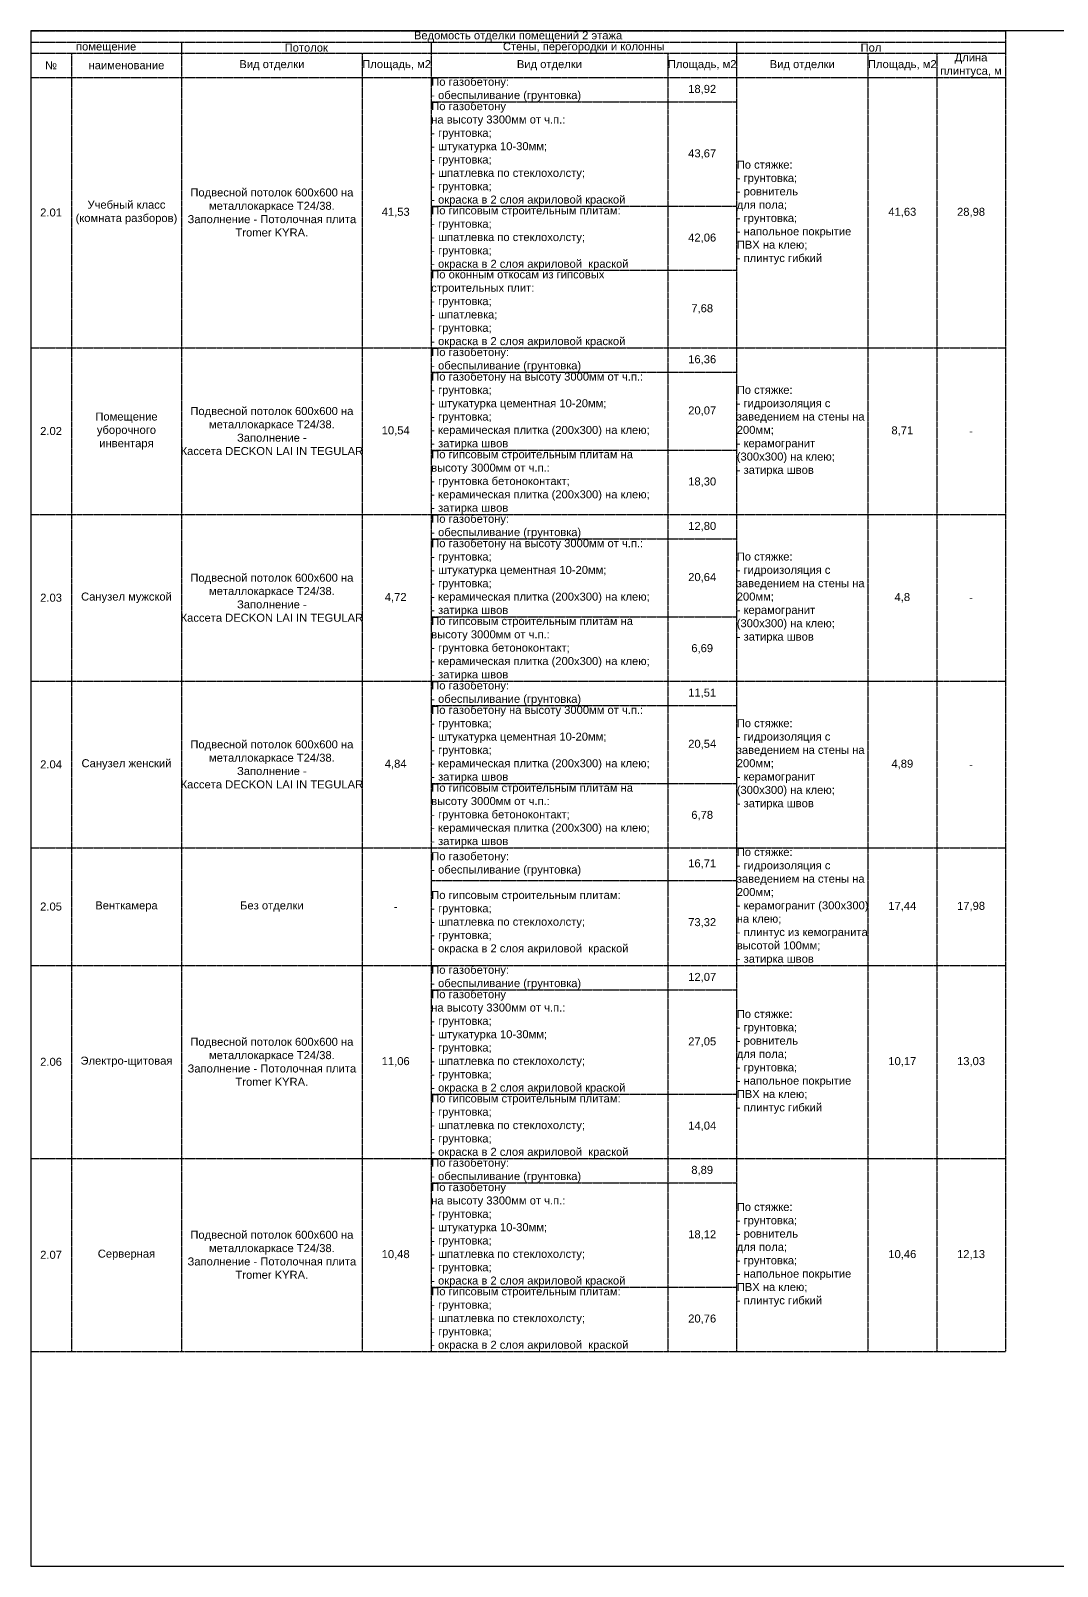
# Model space of a CAD drawing. Header units: millimetres. Extents: x 5 to 203705, y -540 to 60930.
# Drawn here: x 56617 to 83763, y 148 to 40754 of the extents above; entities that cross this region are included whole.
import ezdxf

# ---------------------------------------------------------------- set-up
doc = ezdxf.new("R2010")
doc.units = ezdxf.units.MM
doc.linetypes.add('_ШТР__3__3__Скрыто', pattern=[6, 3, -3])
doc.layers.add('PDF _Текст', color=7, linetype='Continuous')

msp = doc.modelspace()

# ---------------------------------------------------------------- linework, layer by layer
at = {"layer": 'Defpoints'}
msp.add_lwpolyline([(56617, 148), (119517, 148), (119517, 5648), (138017, 5648), (138017, 40748), (56617, 40748)], close=True, dxfattribs=at)
at = {"layer": 'PDF _Текст', "linetype": '_ШТР__3__3__Скрыто'}
for p, q in [((56617, 40748), (82391, 40748)), ((56617, 40748), (56617, 39521)), ((82391, 40748), (82391, 39521)), ((56617, 40454), (82391, 40454)), ((60604, 40454), (60604, 39521)), ((67202, 40454), (67202, 39521)), ((75281, 40454), (75281, 39521)), ((56617, 40160), (82391, 40160)), ((57693, 40160), (57693, 39521)), ((65385, 40160), (65385, 39521)), ((73464, 40160), (73464, 39521)), ((78756, 40160), (78756, 39521)), ((80574, 40160), (80574, 39521)), ((56617, 39521), (82391, 39521)), ((56617, 39521), (56617, 5832)), ((57693, 39521), (57693, 5832)), ((60604, 39521), (60604, 5832)), ((65385, 39521), (65385, 5832)), ((67202, 39521), (67202, 5832)), ((73464, 39521), (73464, 5832)), ((75281, 39521), (75281, 5832)), ((78756, 39521), (78756, 5832)), ((80574, 39521), (80574, 5832)), ((82391, 39521), (82391, 5832)), ((67202, 38872), (75281, 38872)), ((67202, 36113), (75281, 36113)), ((67202, 34418), (75281, 34418)), ((56617, 32371), (82391, 32371)), ((67202, 31722), (75281, 31722)), ((67202, 29666), (75281, 29666)), ((56617, 27963), (82391, 27963)), ((67202, 27314), (75281, 27314)), ((67202, 25259), (75281, 25259)), ((56617, 23556), (82391, 23556)), ((67202, 22907), (75281, 22907)), ((67202, 20851), (75281, 20851)), ((56617, 19148), (82391, 19148)), ((67202, 18287), (75281, 18287)), ((56617, 16038), (82391, 16038)), ((67202, 15389), (75281, 15389)), ((67202, 12630), (75281, 12630)), ((56617, 10935), (82391, 10935)), ((67202, 10286), (75281, 10286)), ((67202, 7527), (75281, 7527)), ((56617, 5832), (82391, 5832))]:
    msp.add_line(p, q, dxfattribs=at)

# ---------------------------------------------------------------- texts
for s, insert, char_height, width, attachment_point in [('{\\fArial|b0|i0|c0;Ведомость отделки помещений 2 этажа', (69504, 40601), 211.67, 25761.67, 5), ('{\\fArial|b0|i0|c0;помещение', (58611, 40307), 211.67, 3975.11, 5), ('{\\fArial|b0|i0|c0;Потолок', (63903, 40307), 211.67, 6585.67, 5), ('{\\fArial|b0|i0|c0;Стены, перегородки и колонны', (71241, 40307), 211.67, 8067.33, 5), ('{\\fArial|b0|i0|c0;Пол', (78836, 40307), 211.67, 7097.56, 5), ('{\\fArial|b0|i0|c0;№', (57155, 39840), 211.67, 1064.33, 5), ('{\\fArial|b0|i0|c0;наименование', (59149, 39840), 211.67, 2898.78, 5), ('{\\fArial|b0|i0|c0;Вид отделки', (62994, 39840), 211.67, 4768.5, 5), ('{\\fArial|b0|i0|c0;Площадь, м2', (66293, 39840), 211.67, 1805.17, 5), ('{\\fArial|b0|i0|c0;Вид отделки', (70333, 39840), 211.67, 6250.17, 5), ('{\\fArial|b0|i0|c0;Площадь, м2', (74373, 39840), 211.67, 1805.17, 5), ('{\\fArial|b0|i0|c0;Вид отделки', (77019, 39840), 211.67, 3463.22, 5), ('{\\fArial|b0|i0|c0;Площадь, м2', (79665, 39840), 211.67, 1805.17, 5), ('{\\fArial|b0|i0|c0;Длина плинтуса, м', (81482, 39840), 211.67, 1805.17, 5), ('{\\fArial|b0|i0|c0;По газобетону: ^J- обеспыливание (грунтовка)', (67208, 39196), 211.67, 6250.17, 4), ('{\\fArial|b0|i0|c0;18,92', (74373, 39196), 211.67, 1805.17, 5), ('{\\fArial|b0|i0|c0;По газобетону ^Jна высоту 3300мм от ч.п.:^J- грунтовка;^J- штукатурка 10-30мм;^J- грунтовка;^J- шпатлевка по стеклохолсту; ^J- грунтовка;^J- окраска в 2 слоя акриловой краской', (67208, 37492), 211.667, 6250.17, 4), ('{\\fArial|b0|i0|c0;43,67', (74373, 37492), 211.67, 1805.17, 5), ('{\\fArial|b0|i0|c0;По стяжке:^J- грунтовка;^J- ровнитель ^Jдля пола;^J- грунтовка;^J- напольное покрытие ^JПВХ на клею;^J- плинтус гибкий', (75287, 35946), 211.667, 3463.22, 4), ('{\\fArial|b0|i0|c0;Подвесной потолок 600x600 на металлокаркасе Т24/38.^JЗаполнение - Потолочная плита ^JTromer KYRA.', (62994, 35946), 211.667, 4768.5, 5), ('{\\fArial|b0|i0|c0;Учебный класс (комната разборов)', (59149, 35946), 211.67, 2898.78, 5), ('{\\fArial|b0|i0|c0;2.01', (57155, 35946), 211.67, 1064.33, 5), ('{\\fArial|b0|i0|c204|p34;41,53}', (66268, 35946), 211.67, 1805.17, 5), ('{\\fArial|b0|i0|c0;По гипсовым строительным плитам: ^J- грунтовка; ^J- шпатлевка по стеклохолсту;^J- грунтовка; ^J- окраска в 2 слоя акриловой  краской', (67208, 35265), 211.667, 6250.17, 4), ('{\\fArial|b0|i0|c204|p34;41,63}', (79665, 35946), 211.67, 1805.17, 5), ('{\\fArial|b0|i0|c0|p34;2\\fArial|b0|i0|c204|p34;8,98}', (81482, 35946), 211.67, 1805.17, 5), ('{\\fArial|b0|i0|c0;42,06', (74373, 35265), 211.67, 1805.17, 5), ('{\\fArial|b0|i0|c0;По оконным откосам из гипсовых строительных плит: ^J- грунтовка; ^J- шпатлевка;^J- грунтовка; ^J- окраска в 2 слоя акриловой краской', (67208, 33395), 211.667, 6250.17, 4), ('{\\fArial|b0|i0|c0;7,68', (74373, 33395), 211.67, 1805.17, 5), ('{\\fArial|b0|i0|c0;По газобетону: ^J- обеспыливание (грунтовка)', (67208, 32047), 211.67, 6250.17, 4), ('{\\fArial|b0|i0|c0;16,36', (74373, 32047), 211.67, 1805.17, 5), ('{\\fArial|b0|i0|c0;По газобетону на высоту 3000мм от ч.п.:^J- грунтовка;^J- штукатурка цементная 10-20мм; ^J- грунтовка; ^J- керамическая плитка (200x300) на клею;^J- затирка швов', (67208, 30694), 211.667, 6250.17, 4), ('{\\fArial|b0|i0|c0;По стяжке:^J- гидроизоляция с заведением на стены на 200мм;^J- керамогранит (300x300) на клею; ^J- затирка швов', (75287, 30167), 211.667, 3463.22, 4), ('{\\fArial|b0|i0|c0;Помещение уборочного инвентаря', (59149, 30167), 211.67, 2898.78, 5), ('{\\fArial|b0|i0|c0;Подвесной потолок 600x600 на металлокаркасе Т24/38.^JЗаполнение - ^JКассета DECKON LAI IN TEGULAR ', (62994, 30167), 211.667, 4768.5, 5), ('{\\fArial|b0|i0|c0;20,07', (74373, 30694), 211.67, 1805.17, 5), ('{\\fArial|b0|i0|c0;2.02', (57155, 30167), 211.67, 1064.33, 5), ('{\\fArial|b0|i0|c204|p34;10,54}', (66268, 30167), 211.67, 1805.17, 5), ('{\\fArial|b0|i0|c204|p34;8,71}', (79665, 30167), 211.67, 1805.17, 5), ('{\\fArial|b0|i0|c0;-', (81482, 30167), 211.67, 1805.17, 5), ('{\\fArial|b0|i0|c0;По гипсовым строительным плитам на высоту 3000мм от ч.п.: ^J- грунтовка бетоноконтакт; ^J- керамическая плитка (200x300) на клею;^J- затирка швов', (67208, 28815), 211.667, 6250.17, 4), ('{\\fArial|b0|i0|c0;18,30', (74373, 28815), 211.67, 1805.17, 5), ('{\\fArial|b0|i0|c0;По газобетону: ^J- обеспыливание (грунтовка)', (67208, 27639), 211.67, 6250.17, 4), ('{\\fArial|b0|i0|c0;12,80', (74373, 27639), 211.67, 1805.17, 5), ('{\\fArial|b0|i0|c0;По газобетону на высоту 3000мм от ч.п.:^J- грунтовка;^J- штукатурка цементная 10-20мм; ^J- грунтовка; ^J- керамическая плитка (200x300) на клею;^J- затирка швов', (67208, 26287), 211.667, 6250.17, 4), ('{\\fArial|b0|i0|c0;По стяжке:^J- гидроизоляция с заведением на стены на 200мм;^J- керамогранит (300x300) на клею; ^J- затирка швов', (75287, 25759), 211.667, 3463.22, 4), ('{\\fArial|b0|i0|c0;Подвесной потолок 600x600 на металлокаркасе Т24/38.^JЗаполнение - ^JКассета DECKON LAI IN TEGULAR ', (62994, 25759), 211.667, 4768.5, 5), ('{\\fArial|b0|i0|c0;20,64', (74373, 26287), 211.67, 1805.17, 5), ('{\\fArial|b0|i0|c0;2.03', (57155, 25759), 211.67, 1064.33, 5), ('{\\fArial|b0|i0|c0;Санузел мужской', (59149, 25759), 211.67, 2898.78, 5), ('{\\fArial|b0|i0|c204|p34;4,72}', (66268, 25759), 211.67, 1805.17, 5), ('{\\fArial|b0|i0|c204|p34;4,8}', (79665, 25759), 211.67, 1805.17, 5), ('{\\fArial|b0|i0|c0;-', (81482, 25759), 211.67, 1805.17, 5), ('{\\fArial|b0|i0|c0;По гипсовым строительным плитам на высоту 3000мм от ч.п.: ^J- грунтовка бетоноконтакт; ^J- керамическая плитка (200x300) на клею;^J- затирка швов', (67208, 24407), 211.667, 6250.17, 4), ('{\\fArial|b0|i0|c0;6,69', (74373, 24407), 211.67, 1805.17, 5), ('{\\fArial|b0|i0|c0;По газобетону: ^J- обеспыливание (грунтовка)', (67208, 23231), 211.67, 6250.17, 4), ('{\\fArial|b0|i0|c0;11,51', (74373, 23231), 211.67, 1805.17, 5), ('{\\fArial|b0|i0|c0;По газобетону на высоту 3000мм от ч.п.:^J- грунтовка;^J- штукатурка цементная 10-20мм; ^J- грунтовка; ^J- керамическая плитка (200x300) на клею;^J- затирка швов', (67208, 21879), 211.667, 6250.17, 4), ('{\\fArial|b0|i0|c0;По стяжке:^J- гидроизоляция с заведением на стены на 200мм;^J- керамогранит (300x300) на клею; ^J- затирка швов', (75287, 21352), 211.667, 3463.22, 4), ('{\\fArial|b0|i0|c0;Подвесной потолок 600x600 на металлокаркасе Т24/38.^JЗаполнение - ^JКассета DECKON LAI IN TEGULAR ', (62994, 21352), 211.667, 4768.5, 5), ('{\\fArial|b0|i0|c0;20,54', (74373, 21879), 211.67, 1805.17, 5), ('{\\fArial|b0|i0|c0;2.04', (57155, 21352), 211.67, 1064.33, 5), ('{\\fArial|b0|i0|c0;Санузел женский', (59149, 21352), 211.67, 2898.78, 5), ('{\\fArial|b0|i0|c204|p34;4,84}', (66268, 21352), 211.67, 1805.17, 5), ('{\\fArial|b0|i0|c204|p34;4,89}', (79665, 21352), 211.67, 1805.17, 5), ('{\\fArial|b0|i0|c0;-', (81482, 21352), 211.67, 1805.17, 5), ('{\\fArial|b0|i0|c0;По гипсовым строительным плитам на высоту 3000мм от ч.п.: ^J- грунтовка бетоноконтакт; ^J- керамическая плитка (200x300) на клею;^J- затирка швов', (67208, 19999), 211.667, 6250.17, 4), ('{\\fArial|b0|i0|c0;6,78', (74373, 19999), 211.67, 1805.17, 5), ('{\\fArial|b0|i0|c0;По стяжке:^J- гидроизоляция с заведением на стены на 200мм;^J- керамогранит (300x300) ^Jна клею; ^J- плинтус из кемогранита высотой 100мм; ^J- затирка швов', (75287, 17593), 211.667, 3463.22, 4), ('{\\fArial|b0|i0|c0;По газобетону: ^J- обеспыливание (грунтовка)', (67208, 18717), 211.67, 6250.17, 4), ('{\\fArial|b0|i0|c0;16,71', (74373, 18717), 211.67, 1805.17, 5), ('{\\fArial|b0|i0|c0;По гипсовым строительным плитам: ^J- грунтовка; ^J- шпатлевка по стеклохолсту;^J- грунтовка; ^J- окраска в 2 слоя акриловой  краской', (67208, 17162), 211.667, 6250.17, 4), ('{\\fArial|b0|i0|c0;2.05', (57155, 17593), 211.67, 1064.33, 5), ('{\\fArial|b0|i0|c0;Венткамера', (59149, 17593), 211.67, 2898.78, 5), ('{\\fArial|b0|i0|c0;Без отделки', (62994, 17593), 211.67, 4768.5, 5), ('{\\fArial|b0|i0|c204|p34;-}', (66268, 17593), 211.67, 1805.17, 5), ('{\\fArial|b0|i0|c204|p34;17,44}', (79665, 17593), 211.67, 1805.17, 5), ('{\\fArial|b0|i0|c0|p34;17,\\fArial|b0|i0|c204|p34;98}', (81482, 17593), 211.67, 1805.17, 5), ('{\\fArial|b0|i0|c0;73,32', (74373, 17162), 211.67, 1805.17, 5), ('{\\fArial|b0|i0|c0;По газобетону: ^J- обеспыливание (грунтовка)', (67208, 15713), 211.67, 6250.17, 4), ('{\\fArial|b0|i0|c0;12,07', (74373, 15713), 211.67, 1805.17, 5), ('{\\fArial|b0|i0|c0;По газобетону ^Jна высоту 3300мм от ч.п.:^J- грунтовка;^J- штукатурка 10-30мм;^J- грунтовка;^J- шпатлевка по стеклохолсту; ^J- грунтовка;^J- окраска в 2 слоя акриловой краской', (67208, 14009), 211.667, 6250.17, 4), ('{\\fArial|b0|i0|c0;По стяжке:^J- грунтовка;^J- ровнитель ^Jдля пола;^J- грунтовка;^J- напольное покрытие ^JПВХ на клею;^J- плинтус гибкий', (75287, 13487), 211.667, 3463.22, 4), ('{\\fArial|b0|i0|c0;Подвесной потолок 600x600 на металлокаркасе Т24/38.^JЗаполнение - Потолочная плита ^JTromer KYRA.', (62994, 13487), 211.667, 4768.5, 5), ('{\\fArial|b0|i0|c0;27,05', (74373, 14009), 211.67, 1805.17, 5), ('{\\fArial|b0|i0|c0;2.06', (57155, 13487), 211.67, 1064.33, 5), ('{\\fArial|b0|i0|c0;Электро-щитовая', (59149, 13487), 211.67, 2898.78, 5), ('{\\fArial|b0|i0|c204|p34;11,06}', (66268, 13487), 211.67, 1805.17, 5), ('{\\fArial|b0|i0|c204|p34;10,17}', (79665, 13487), 211.67, 1805.17, 5), ('{\\fArial|b0|i0|c204|p34;13,03}', (81482, 13487), 211.67, 1805.17, 5), ('{\\fArial|b0|i0|c0;По гипсовым строительным плитам: ^J- грунтовка; ^J- шпатлевка по стеклохолсту;^J- грунтовка; ^J- окраска в 2 слоя акриловой  краской', (67208, 11782), 211.667, 6250.17, 4), ('{\\fArial|b0|i0|c0;14,04', (74373, 11782), 211.67, 1805.17, 5), ('{\\fArial|b0|i0|c0;По газобетону: ^J- обеспыливание (грунтовка)', (67208, 10611), 211.67, 6250.17, 4), ('{\\fArial|b0|i0|c0;8,89', (74373, 10611), 211.67, 1805.17, 5), ('{\\fArial|b0|i0|c0;По газобетону ^Jна высоту 3300мм от ч.п.:^J- грунтовка;^J- штукатурка 10-30мм;^J- грунтовка;^J- шпатлевка по стеклохолсту; ^J- грунтовка;^J- окраска в 2 слоя акриловой краской', (67208, 8907), 211.667, 6250.17, 4), ('{\\fArial|b0|i0|c0;По стяжке:^J- грунтовка;^J- ровнитель ^Jдля пола;^J- грунтовка;^J- напольное покрытие ^JПВХ на клею;^J- плинтус гибкий', (75287, 8384), 211.667, 3463.22, 4), ('{\\fArial|b0|i0|c0;Подвесной потолок 600x600 на металлокаркасе Т24/38.^JЗаполнение - Потолочная плита ^JTromer KYRA.', (62994, 8384), 211.667, 4768.5, 5), ('{\\fArial|b0|i0|c0;18,12', (74373, 8907), 211.67, 1805.17, 5), ('{\\fArial|b0|i0|c0;2.07', (57155, 8384), 211.67, 1064.33, 5), ('{\\fArial|b0|i0|c0;Серверная', (59149, 8384), 211.67, 2898.78, 5), ('{\\fArial|b0|i0|c204|p34;10,48}', (66268, 8384), 211.67, 1805.17, 5), ('{\\fArial|b0|i0|c204|p34;10,46}', (79665, 8384), 211.67, 1805.17, 5), ('{\\fArial|b0|i0|c0|p34;1\\fArial|b0|i0|c204|p34;2,13}', (81482, 8384), 211.67, 1805.17, 5), ('{\\fArial|b0|i0|c0;По гипсовым строительным плитам: ^J- грунтовка; ^J- шпатлевка по стеклохолсту;^J- грунтовка; ^J- окраска в 2 слоя акриловой  краской', (67208, 6680), 211.667, 6250.17, 4), ('{\\fArial|b0|i0|c0;20,76', (74373, 6680), 211.67, 1805.17, 5)]:
    msp.add_mtext(s, dxfattribs=dict(at, insert=insert, char_height=char_height, width=width, attachment_point=attachment_point))

doc.saveas('drawing.dxf')
